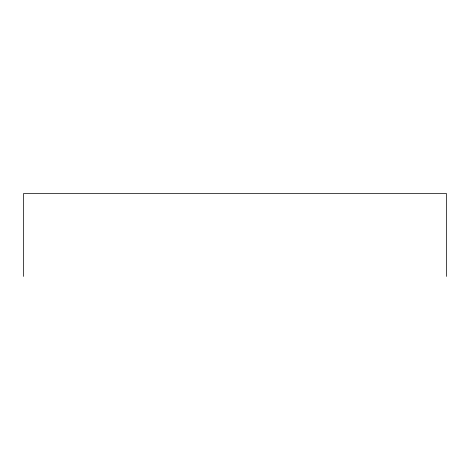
<?xml version="1.0" encoding="UTF-8"?>
<svg xmlns="http://www.w3.org/2000/svg" width="470" height="470" viewBox="0 0 470 470"><rect width="100%" height="100%" fill="white"/><g stroke="black" fill="none" stroke-linecap="round" stroke-linejoin="round"><path stroke-width="0.7" d="M446.5 276.419L446.5 193.581L23.5 193.581L23.5 276.419"/></g></svg>
